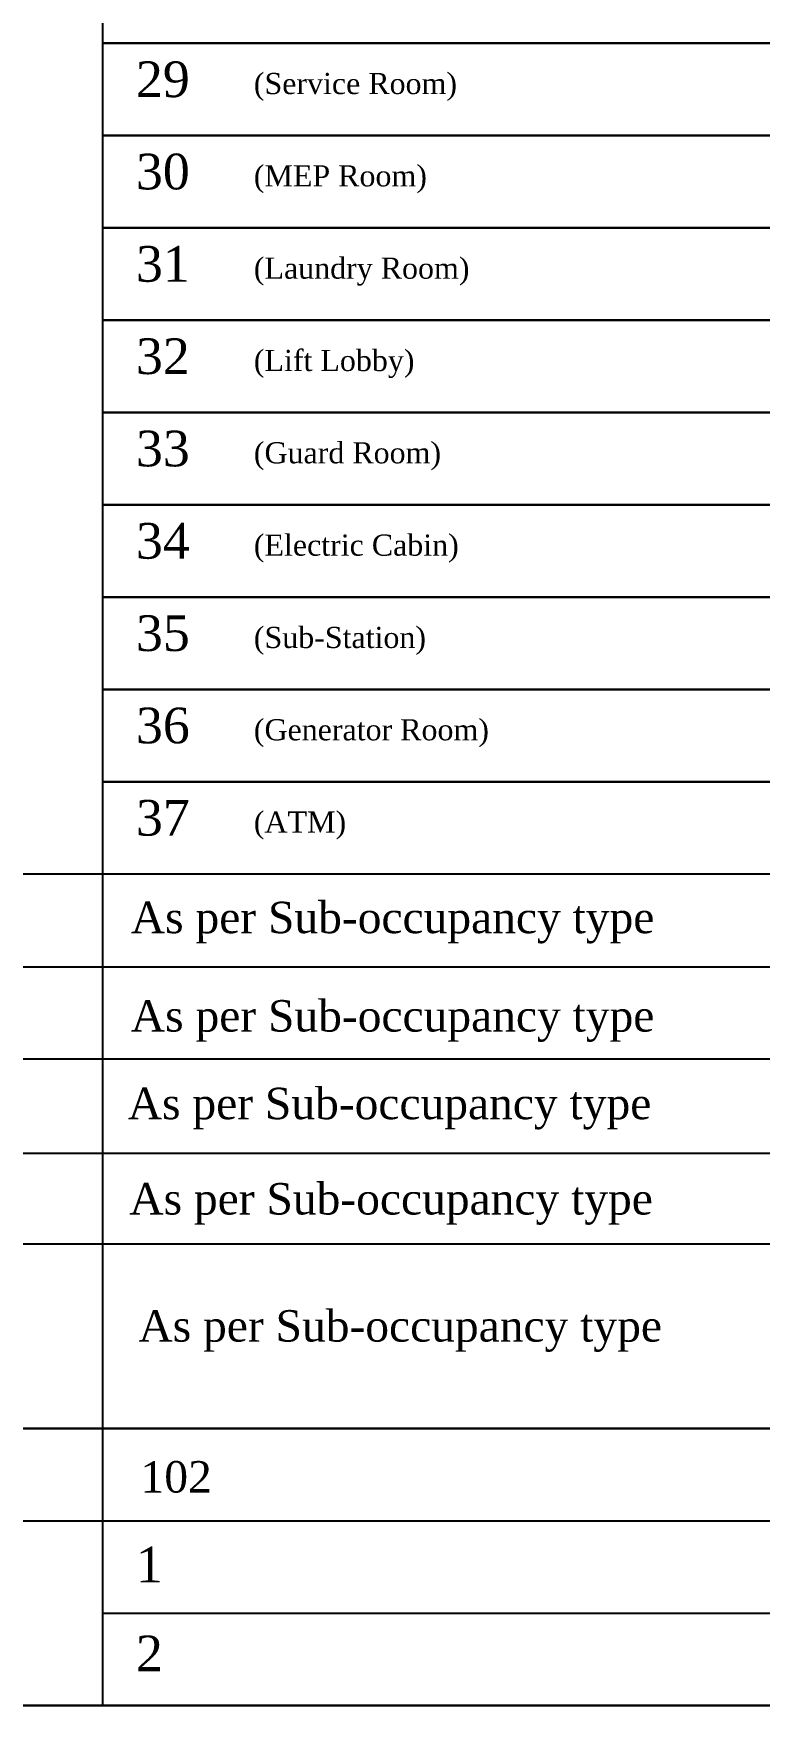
# Model space of a CAD drawing. Header units: millimetres. Extents: x -9481 to -9286, y 28694 to 28853.
# Drawn here: x -9462.12 to -9458.02, y 28746.8 to 28756.23 of the extents above; entities that cross this region are included whole.
import ezdxf

# ---------------------------------------------------------------- set-up
doc = ezdxf.new("R2010")
doc.units = ezdxf.units.MM
doc.linetypes.add('CONTINULUS', pattern=[0])
doc.layers.add('BLK_1_PLANTATION_GREENSTRIP', color=7, linetype='Continuous')
doc.styles.add('MtXpl_Georgia', font='georgiab.ttf')

# ---------------------------------------------------------------- blocks, each defined once
blk = doc.blocks.new('J4')
blk.add_lwpolyline([(-9435.4551, 28796.7712), (-9396.4272, 28796.7712), (-9396.4272, 28795.9979), (-9435.4551, 28795.9979), (-9435.4551, 28796.7712)], close=True)

msp = doc.modelspace()

# ---------------------------------------------------------------- linework, layer by layer
for p, q in [((-9461.731845, 28756.697408), (-9461.731845, 28756.175258)), ((-9461.731845, 28756.176761), (-9461.731845, 28755.654611)), ((-9461.731845, 28755.656114), (-9461.731845, 28755.133964)), ((-9461.731845, 28755.135467), (-9461.731845, 28754.613317)), ((-9461.731845, 28754.61482), (-9461.731845, 28754.09267)), ((-9461.731845, 28754.094173), (-9461.731845, 28753.572023)), ((-9461.731845, 28753.573526), (-9461.731845, 28753.051376)), ((-9461.731845, 28753.052879), (-9461.731845, 28752.530729)), ((-9461.731845, 28752.532233), (-9461.731845, 28752.010082)), ((-9461.731845, 28752.011586), (-9461.731845, 28751.489435)), ((-9461.731845, 28752.010082), (-9461.731845, 28751.487932)), ((-9461.731845, 28752.010082), (-9461.731845, 28749.405344)), ((-9481.2579, 28750.968236), (-9442.229952, 28750.968236)), ((-9481.2579, 28750.449898), (-9442.229952, 28750.449898)), ((-9481.2579, 28749.917846), (-9442.229952, 28749.917846)), ((-9461.731845, 28749.405344), (-9461.731845, 28748.883194)), ((-9461.731845, 28748.884697), (-9461.731845, 28748.362547)), ((-9461.731845, 28748.36405), (-9461.731845, 28747.8419)), ((-9461.731845, 28747.843403), (-9461.731845, 28747.321253)), ((-9461.731845, 28747.322756), (-9461.731845, 28746.800606))]:
    msp.add_line(p, q)
for points in [[(-9461.731845, 28756.697408), (-9442.229952, 28756.697408), (-9442.229952, 28756.176761), (-9461.731845, 28756.176761)], [(-9461.731845, 28756.176761), (-9442.229952, 28756.176761), (-9442.229952, 28755.656114), (-9461.731845, 28755.656114)], [(-9461.731845, 28755.656114), (-9442.229952, 28755.656114), (-9442.229952, 28755.135467), (-9461.731845, 28755.135467)], [(-9461.731845, 28755.135467), (-9442.229952, 28755.135467), (-9442.229952, 28754.61482), (-9461.731845, 28754.61482)], [(-9461.731845, 28754.61482), (-9442.229952, 28754.61482), (-9442.229952, 28754.094173), (-9461.731845, 28754.094173)], [(-9461.731845, 28754.094173), (-9442.229952, 28754.094173), (-9442.229952, 28753.573526), (-9461.731845, 28753.573526)], [(-9461.731845, 28753.573526), (-9442.229952, 28753.573526), (-9442.229952, 28753.052879), (-9461.731845, 28753.052879)], [(-9461.731845, 28753.052879), (-9442.229952, 28753.052879), (-9442.229952, 28752.532233), (-9461.731845, 28752.532233)], [(-9461.731845, 28752.532233), (-9442.229952, 28752.532233), (-9442.229952, 28752.011586), (-9461.731845, 28752.011586)], [(-9461.731845, 28752.011586), (-9442.229952, 28752.011586), (-9442.229952, 28751.490939), (-9481.2579, 28751.490939)], [(-9481.2579, 28748.36405), (-9481.2579, 28749.405344), (-9442.229952, 28749.405344), (-9442.229952, 28748.884697), (-9457.862239, 28748.884697)], [(-9457.862239, 28748.884697), (-9442.229952, 28748.884697), (-9442.229952, 28748.36405), (-9481.2579, 28748.36405), (-9481.2579, 28748.884697)], [(-9481.2579, 28747.843403), (-9481.2579, 28748.36405), (-9442.229952, 28748.36405), (-9442.229952, 28747.843403), (-9457.862239, 28747.843403)], [(-9470.864214, 28747.843403), (-9442.229952, 28747.843403), (-9442.229952, 28747.322756), (-9457.862239, 28747.322756)], [(-9461.731845, 28747.322756), (-9442.229952, 28747.322756), (-9442.229952, 28746.80211), (-9481.2579, 28746.80211), (-9481.2579, 28747.322756)]]:
    msp.add_lwpolyline(points)

# ---------------------------------------------------------------- block references
at = {"layer": 'BLK_1_PLANTATION_GREENSTRIP', "linetype": 'CONTINULUS'}
msp.add_blockref('J4', (-45.8028, -49.969062), dxfattribs=at)

# ---------------------------------------------------------------- texts
at = {"linetype": 'CONTINULUS', "style": 'MtXpl_Georgia'}
for s, height, p in [('29', 0.201222, (-9461.543382, 28755.873245)), ('(Service Room)', 0.119406, (-9460.877842, 28755.889924)), ('30', 0.201222, (-9461.543382, 28755.352598)), ('(MEP Room)', 0.119406, (-9460.877842, 28755.369277)), ('31', 0.201222, (-9461.543382, 28754.831951)), ('(Laundry Room)', 0.119406, (-9460.877842, 28754.84863)), ('32', 0.201222, (-9461.543382, 28754.311305)), ('(Lift Lobby)', 0.119406, (-9460.877842, 28754.327983)), ('33', 0.201222, (-9461.543382, 28753.790658)), ('(Guard Room)', 0.119406, (-9460.877842, 28753.807336)), ('34', 0.201222, (-9461.543382, 28753.270011)), ('(Electric Cabin)', 0.119406, (-9460.877842, 28753.286689)), ('35', 0.201222, (-9461.543382, 28752.749364)), ('(Sub-Station)', 0.119406, (-9460.877842, 28752.766042)), ('36', 0.201222, (-9461.543382, 28752.228717)), ('(Generator Room)', 0.119406, (-9460.877842, 28752.245395)), ('37', 0.201222, (-9461.543382, 28751.70807)), ('(ATM)', 0.119406, (-9460.877842, 28751.724749)), ('As per Sub-occupancy type', 0.177478, (-9461.572214, 28751.157946)), ('As per Sub-occupancy type', 0.177478, (-9461.572214, 28750.603074)), ('As per Sub-occupancy type', 0.177478, (-9461.589554, 28750.108892)), ('As per Sub-occupancy type', 0.177478, (-9461.580884, 28749.57136)), ('As per Sub-occupancy type', 0.177478, (-9461.529411, 28748.854663)), ('102', 0.177478, (-9461.51733, 28748.003252)), ('1', 0.201222, (-9461.543382, 28747.496611)), ('2', 0.201222, (-9461.543382, 28746.995546))]:
    msp.add_text(s, height=height, dxfattribs=at).set_placement(p)

doc.saveas('drawing.dxf')
